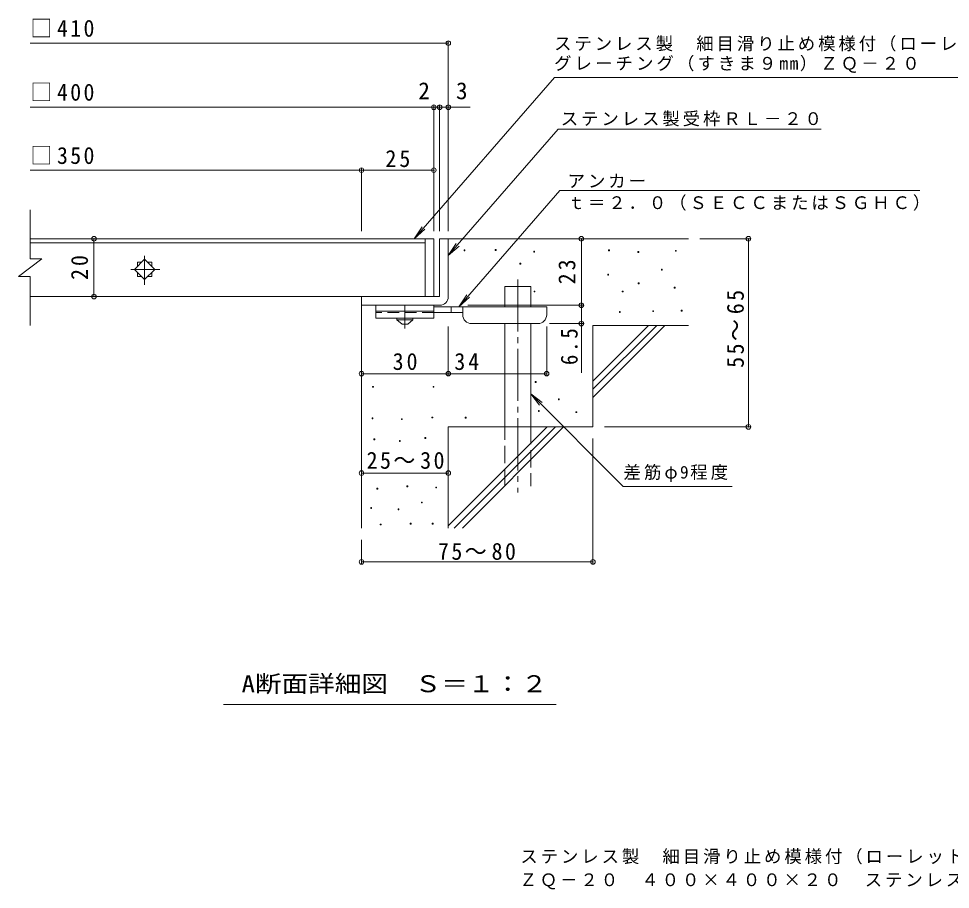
# Model space of a CAD drawing. Units: millimetres, scale not verified. Extents: x -339 to 351, y -275 to 254.
# Drawn here: x -338.7 to -16.6, y -275.1 to 25.7 of the extents above; entities that cross this region are included whole.
import ezdxf
from ezdxf.enums import TextEntityAlignment as Align

# ---------------------------------------------------------------- set-up
doc = ezdxf.new("R2010")
doc.units = ezdxf.units.MM
doc.header["$LTSCALE"] = 2
doc.header["$PDMODE"] = 32
doc.header["$PDSIZE"] = 1.6
for name, pattern in [('CHAIN1', [8, 5, -1, 1, -1]), ('CHAIN2', [12, 9, -1, 1, -1]), ('DASHED2', [3, 2, -1]), ('DASHED3', [4, 3, -1])]:
    doc.linetypes.add(name, pattern=pattern)
for name, color, linetype, lineweight in [('C-5_0255_', 4, 'Continuous', 9), ('D-0_0226_下', 7, 'Continuous', 9), ('D-1_0227_下', 2, 'Continuous', 9), ('D-2_0218_', 3, 'Continuous', 9), ('D-4_0216_', 7, 'Continuous', 9), ('D-5_0242_', 7, 'Continuous', 9), ('D-6_0220_', 6, 'Continuous', 5), ('D-9_0234_', 4, 'Continuous', 9)]:
    doc.layers.add(name, color=color, linetype=linetype, lineweight=lineweight)
doc.layers.add('F-5_F-5ﾚｲﾔ', color=7, linetype='Continuous')
doc.styles.add('ＭＳ ゴシック', font='')
doc.styles.get('ＭＳ ゴシック').set_extended_font_data('MS Gothic')

msp = doc.modelspace()

# ---------------------------------------------------------------- linework, layer by layer
at = {"layer": 'C-5_0255_', "color": 7}
msp.add_line((-152.865, -211.279), (-267.865, -211.279), dxfattribs=at)
at = {"layer": 'D-0_0226_下'}
for points in [[(-184.746, -54.532), (-184.746, -54.232), (-184.446, -54.232), (-184.446, -54.532)], [(-173.918, -54.397), (-173.918, -54.097), (-173.618, -54.097), (-173.618, -54.397)], [(-160.654, -54.939), (-160.654, -54.639), (-160.354, -54.639), (-160.354, -54.939)], [(-134.802, -54.532), (-134.802, -54.232), (-134.502, -54.232), (-134.502, -54.532)], [(-111.658, -54.668), (-111.658, -54.368), (-111.358, -54.368), (-111.358, -54.668)], [(-124.651, -55.074), (-124.651, -54.774), (-124.351, -54.774), (-124.351, -55.074)], [(-165.391, -59.134), (-165.391, -58.834), (-165.091, -58.834), (-165.091, -59.134)], [(-116.53, -61.165), (-116.53, -60.865), (-116.23, -60.865), (-116.23, -61.165)], [(-135.073, -62.924), (-135.073, -62.624), (-134.773, -62.624), (-134.773, -62.924)], [(-124.516, -65.902), (-124.516, -65.602), (-124.216, -65.602), (-124.216, -65.902)], [(-112.064, -67.391), (-112.064, -67.091), (-111.764, -67.091), (-111.764, -67.391)], [(-160.519, -68.744), (-160.519, -68.444), (-160.219, -68.444), (-160.219, -68.744)], [(-130.065, -68.744), (-130.065, -68.444), (-129.765, -68.444), (-129.765, -68.744)], [(-131.013, -75.782), (-131.013, -75.482), (-130.713, -75.482), (-130.713, -75.782)], [(-119.508, -75.512), (-119.508, -75.212), (-119.208, -75.212), (-119.208, -75.512)], [(-109.627, -75.376), (-109.627, -75.076), (-109.327, -75.076), (-109.327, -75.376)], [(-160.113, -100.01), (-160.113, -99.71), (-159.813, -99.71), (-159.813, -100.01)], [(-216.376, -101.651), (-216.376, -101.351), (-216.076, -101.351), (-216.076, -101.651)], [(-195.439, -101.651), (-195.439, -101.351), (-195.139, -101.351), (-195.139, -101.651)], [(-152.127, -105.965), (-152.127, -105.665), (-151.827, -105.665), (-151.827, -105.965)], [(-216.528, -112.538), (-216.528, -112.238), (-216.228, -112.238), (-216.228, -112.538)], [(-206.402, -112.843), (-206.402, -112.543), (-206.102, -112.543), (-206.102, -112.843)], [(-195.82, -112.234), (-195.82, -111.934), (-195.52, -111.934), (-195.52, -112.234)], [(-184.339, -112.329), (-184.339, -112.029), (-184.039, -112.029), (-184.039, -112.329)], [(-159.03, -110.026), (-159.03, -109.726), (-158.73, -109.726), (-158.73, -110.026)], [(-146.036, -110.432), (-146.036, -110.132), (-145.736, -110.132), (-145.736, -110.432)], [(-198.256, -119.314), (-198.256, -119.014), (-197.956, -119.014), (-197.956, -119.314)], [(-215.919, -119.771), (-215.919, -119.471), (-215.619, -119.471), (-215.619, -119.771)], [(-207.087, -120.38), (-207.087, -120.08), (-206.787, -120.08), (-206.787, -120.38)], [(-214.853, -136.825), (-214.853, -136.525), (-214.553, -136.525), (-214.553, -136.825)], [(-204.499, -136.064), (-204.499, -135.763), (-204.199, -135.763), (-204.199, -136.064)], [(-194.525, -136.444), (-194.525, -136.144), (-194.225, -136.144), (-194.225, -136.444)], [(-199.474, -141.621), (-199.474, -141.321), (-199.174, -141.321), (-199.174, -141.621)], [(-216.985, -143.525), (-216.985, -143.225), (-216.685, -143.225), (-216.685, -143.525)], [(-207.544, -143.982), (-207.544, -143.681), (-207.244, -143.681), (-207.244, -143.982)], [(-213.711, -149.235), (-213.711, -148.935), (-213.411, -148.935), (-213.411, -149.235)], [(-203.357, -148.93), (-203.357, -148.63), (-203.057, -148.63), (-203.057, -148.93)], [(-195.743, -148.93), (-195.743, -148.63), (-195.443, -148.63), (-195.443, -148.93)]]:
    msp.add_lwpolyline(points, close=True, dxfattribs=at)
at = {"layer": 'D-1_0227_下'}
for p, q in [((-193.172, -50.343), (-193.172, -70.343)), ((-193.172, -50.343), (-190.172, -50.343)), ((-190.172, -70.343), (-190.172, -50.343)), ((-193.172, -70.343), (-220.172, -70.343)), ((-220.172, -73.343), (-220.172, -70.343)), ((-220.172, -73.343), (-194.172, -73.343)), ((-194.172, -73.343), (-193.172, -73.343))]:
    msp.add_line(p, q, dxfattribs=at)
msp.add_arc((-193.172, -70.343), 3, 270, 0, dxfattribs=at)
at = {"layer": 'D-2_0218_'}
for p, q in [((-334.705, -57.343), (-334.705, -40.343)), ((-198.171, -50.343), (-334.705, -50.343)), ((-198.171, -50.343), (-198.171, -70.343)), ((-334.705, -51.743), (-198.171, -51.743)), ((-338.705, -63.343), (-330.705, -57.343)), ((-334.705, -57.343), (-330.705, -57.343)), ((-298.707, -60.943), (-295.171, -57.407)), ((-295.171, -57.407), (-291.636, -60.943)), ((-295.172, -64.478), (-298.707, -60.943)), ((-297.672, -58.443), (-296.207, -58.443)), ((-297.672, -58.443), (-297.672, -59.907)), ((-291.636, -60.943), (-295.172, -64.478)), ((-294.136, -58.443), (-292.672, -58.443)), ((-292.672, -58.443), (-292.672, -59.907)), ((-338.705, -63.343), (-334.705, -63.343)), ((-334.705, -80.343), (-334.705, -63.343)), ((-294.136, -63.443), (-292.672, -63.443)), ((-292.672, -61.978), (-292.672, -63.443)), ((-198.171, -70.343), (-334.705, -70.343))]:
    msp.add_line(p, q, dxfattribs=at)
at = {"layer": 'D-2_0218_', "linetype": 'CHAIN1'}
for p, q in [((-295.171, -66.244), (-295.171, -55.641)), ((-289.87, -60.943), (-300.473, -60.943))]:
    msp.add_line(p, q, dxfattribs=at)
at = {"layer": 'D-2_0218_'}
for points in [[(-198.171, -50.343), (-195.171, -50.343), (-195.171, -70.343), (-198.171, -70.343)], [(-297.672, -61.978), (-297.672, -63.443), (-296.207, -63.443)]]:
    msp.add_lwpolyline(points, dxfattribs=at)
at = {"layer": 'D-4_0216_'}
for p, q in [((-334.705, 17.231), (-190.172, 17.231)), ((-190.172, -47.752), (-190.172, 17.831)), ((-334.705, -4.908), (-195.171, -4.908)), ((-195.171, -47.752), (-195.171, -4.309)), ((-195.171, -4.908), (-194.171, -4.908)), ((-194.171, -4.908), (-182.639, -4.908)), ((-193.171, -47.752), (-193.171, -4.309)), ((-334.705, -26.659), (-220.172, -26.659)), ((-220.172, -47.752), (-220.172, -26.059)), ((-220.172, -26.659), (-195.171, -26.659)), ((-312.654, -50.343), (-312.654, -70.343)), ((-144.179, -73.342), (-144.179, -50.343)), ((-85.819, -50.343), (-103.171, -50.343)), ((-86.419, -50.343), (-86.419, -115.343)), ((-183.369, -73.342), (-143.578, -73.342)), ((-144.179, -73.342), (-144.179, -96.692)), ((-143.579, -79.642), (-155.17, -79.642)), ((-190.17, -97.563), (-190.17, -80.642)), ((-156.17, -97.563), (-156.17, -80.642)), ((-85.819, -115.343), (-136.172, -115.343)), ((-140.172, -162.613), (-140.172, -119.343)), ((-220.172, -131.294), (-190.171, -131.294)), ((-220.172, -162.613), (-220.172, -154.343)), ((-220.172, -162.013), (-140.172, -162.013))]:
    msp.add_line(p, q, dxfattribs=at)
msp.add_lwpolyline([(-220.17, -96.963), (-190.17, -96.963), (-156.17, -96.963)], dxfattribs=at)
for p in [(-190.172, 17.231), (-195.171, -4.908), (-193.171, -4.908), (-190.172, -4.908), (-220.172, -26.659), (-195.171, -26.659), (-312.654, -50.343), (-144.179, -50.343), (-86.419, -50.343), (-312.654, -70.343), (-144.179, -73.342), (-144.179, -79.642), (-220.17, -96.963), (-190.17, -96.963), (-156.17, -96.963), (-86.419, -115.343), (-220.172, -131.294), (-190.171, -131.294), (-220.172, -162.013), (-140.172, -162.013)]:
    msp.add_point(p, dxfattribs=at)
at = {"layer": 'D-5_0242_'}
for p, q in [((-153.519, 5.381), (18.507, 5.381)), ((-152.154, -12.495), (-61.234, -12.495)), ((-151.638, -33.733), (-186.548, -73.842)), ((-151.638, -33.733), (-27.209, -33.733)), ((-202.019, -50.343), (-198.272, -47.032)), ((-190.172, -56.175), (-187.409, -52.008)), ((-186.548, -73.842), (-183.785, -69.675)), ((-186.548, -73.842), (-182.801, -70.531)), ((-161.671, -103.92), (-129.703, -135.889)), ((-161.671, -103.92), (-158.628, -107.887)), ((-161.671, -103.92), (-157.705, -106.964)), ((-129.703, -135.889), (-92.038, -135.889))]:
    msp.add_line(p, q, dxfattribs=at)
for points in [[(-153.519, 5.381), (-202.019, -50.343), (-199.257, -46.175)], [(-152.154, -12.495), (-190.172, -56.175), (-186.425, -52.865)]]:
    msp.add_lwpolyline(points, dxfattribs=at)
at = {"layer": 'D-6_0220_'}
for p, q in [((-190.172, -50.343), (-107.171, -50.343)), ((-170.67, -73.842), (-170.67, -66.842)), ((-170.67, -66.842), (-161.67, -66.842)), ((-161.67, -73.842), (-161.67, -66.842)), ((-220.172, -73.343), (-220.172, -150.343)), ((-170.67, -115.343), (-170.67, -79.642)), ((-161.67, -115.343), (-161.67, -79.642)), ((-140.172, -99.545), (-120.969, -80.343)), ((-140.172, -80.343), (-107.171, -80.343)), ((-140.172, -102.373), (-118.141, -80.343)), ((-140.172, -80.343), (-140.172, -115.343)), ((-140.172, -105.201), (-115.313, -80.343)), ((-190.171, -115.343), (-190.171, -150.343)), ((-190.171, -115.343), (-140.172, -115.343)), ((-190.171, -149.544), (-155.97, -115.343)), ((-188.142, -150.343), (-153.141, -115.343)), ((-185.314, -150.343), (-150.313, -115.343))]:
    msp.add_line(p, q, dxfattribs=at)
at = {"layer": 'D-6_0220_', "linetype": 'CHAIN2'}
msp.add_line((-166.17, -64.38), (-166.17, -138.009), dxfattribs=at)
at = {"layer": 'D-6_0220_', "linetype": 'DASHED3'}
for p, q in [((-170.67, -135.843), (-170.67, -115.343)), ((-161.67, -115.343), (-161.67, -135.843))]:
    msp.add_line(p, q, dxfattribs=at)
at = {"layer": 'D-9_0234_', "color": 3}
for p, q in [((-215.17, -73.343), (-215.17, -77.843)), ((-195.17, -73.343), (-215.17, -73.343)), ((-195.17, -73.343), (-195.17, -77.843)), ((-195.17, -75.343), (-215.17, -75.343)), ((-195.17, -77.843), (-215.17, -77.843))]:
    msp.add_line(p, q, dxfattribs=at)
at = {"layer": 'D-9_0234_', "linetype": 'CHAIN1'}
msp.add_line((-205.17, -81.39), (-205.17, -73.343), dxfattribs=at)
at = {"layer": 'D-9_0234_'}
for p, q in [((-156.17, -73.842), (-195.17, -73.842)), ((-189.17, -75.842), (-189.17, -73.842)), ((-185.17, -76.642), (-185.17, -73.842)), ((-156.17, -76.642), (-156.17, -73.842)), ((-185.165, -75.842), (-195.17, -75.842)), ((-182.17, -79.642), (-159.17, -79.642))]:
    msp.add_line(p, q, dxfattribs=at)
at = {"layer": 'D-9_0234_', "color": 3, "linetype": 'DASHED2'}
msp.add_line((-195.17, -75.843), (-215.17, -75.843), dxfattribs=at)
at = {"layer": 'D-9_0234_', "color": 2}
for p, q in [((-207.92, -78.342), (-207.92, -77.843)), ((-207.92, -78.342), (-206.17, -79.842)), ((-207.92, -78.342), (-202.42, -78.342)), ((-206.17, -79.842), (-204.17, -79.842)), ((-204.17, -79.842), (-202.42, -78.342)), ((-202.42, -78.342), (-202.42, -77.843))]:
    msp.add_line(p, q, dxfattribs=at)
at = {"layer": 'D-9_0234_'}
for centre, start, end in [((-182.17, -76.642), 180, 270), ((-159.17, -76.642), 270, 0)]:
    msp.add_arc(centre, 3, start, end, dxfattribs=at)

# ---------------------------------------------------------------- texts
at = {"layer": 'D-4_0216_', "color": 2, "style": 'ＭＳ ゴシック'}
for s, p in [('2', (-200.54, -3.909)), ('3', (-187.511, -3.909))]:
    msp.add_text(s, height=5.865, dxfattribs=at).set_placement(p, align=Align.BOTTOM_LEFT)
at = {"layer": 'D-4_0216_', "color": 2, "char_height": 5.865, "attachment_point": 7, "style": 'ＭＳ ゴシック'}
for s, insert in [('\\T1.21;\\W0.95;□410', (-334.66, 19.296)), ('\\T1.21;\\W0.95;□400', (-334.66, -2.794)), ('\\T1.21;\\W0.95;□350', (-334.66, -24.659)), ('\\T1.27;\\W0.95;25', (-211.921, -25.659)), ('\\T1.27;\\W0.95;30', (-209.42, -95.763)), ('\\T1.27;\\W0.95;34', (-188.097, -95.763)), ('\\T1.22;\\W0.95;25～30', (-218.422, -129.912)), ('\\T1.22;\\W0.95;75～80', (-193.745, -161.359))]:
    msp.add_mtext(s, dxfattribs=dict(at, insert=insert))
at = {"layer": 'D-4_0216_', "color": 2, "char_height": 5.865, "attachment_point": 7, "rotation": 90, "style": 'ＭＳ ゴシック'}
for s, insert in [('\\T1.27;\\W0.95;20', (-314.654, -64.593)), ('\\T1.27;\\W0.95;23', (-146.179, -66.093)), ('\\T1.22;\\W0.95;55～65', (-87.941, -94.944)), ('\\T1.27;\\W0.9;6.5', (-145.379, -93.981))]:
    msp.add_mtext(s, dxfattribs=dict(at, insert=insert))
at = {"layer": 'D-5_0242_', "color": 2, "style": 'ＭＳ ゴシック', "width": 1.15}
msp.add_text('A断面詳細図\u3000Ｓ＝１：２', height=5.865, dxfattribs=at).set_placement((-261.615, -208.779), align=Align.BOTTOM_LEFT)
at = {"layer": 'D-5_0242_', "char_height": 4.399, "attachment_point": 7, "style": 'ＭＳ ゴシック'}
for s, insert in [('\\T1.17;ステンレス製\u3000細目滑り止め模様付（ローレット模様）', (-153.591, 14.319)), ('\\T1.18;グレーチング（すきま９mm）ＺＱ－２０', (-153.591, 6.956)), ('\\T1.17;ステンレス製受枠ＲＬ－２０', (-151.276, -11.543)), ('\\T1.17;アンカー', (-148.909, -32.801)), ('\\T1.17;ｔ＝２．０（ＳＥＣＣまたはＳＧＨＣ）', (-148.909, -40.665)), ('\\T1.18;差筋φ9程度', (-129.614, -134.396))]:
    msp.add_mtext(s, dxfattribs=dict(at, insert=insert))
at = {"layer": 'F-5_F-5ﾚｲﾔ', "char_height": 4.399, "attachment_point": 7, "style": 'ＭＳ ゴシック'}
for s, insert in [('\\T1.17;ステンレス製\u3000細目滑り止め模様付（ローレット模様）グレーチング（すきま9mm）', (-165.274, -266.506)), ('\\T1.17;ＺＱ－２０\u3000４００×４００×２０\u3000ステンレス製受枠ＲＬ－２０（四方枠）', (-165.548, -275.126))]:
    msp.add_mtext(s, dxfattribs=dict(at, insert=insert))

doc.saveas('drawing.dxf')
